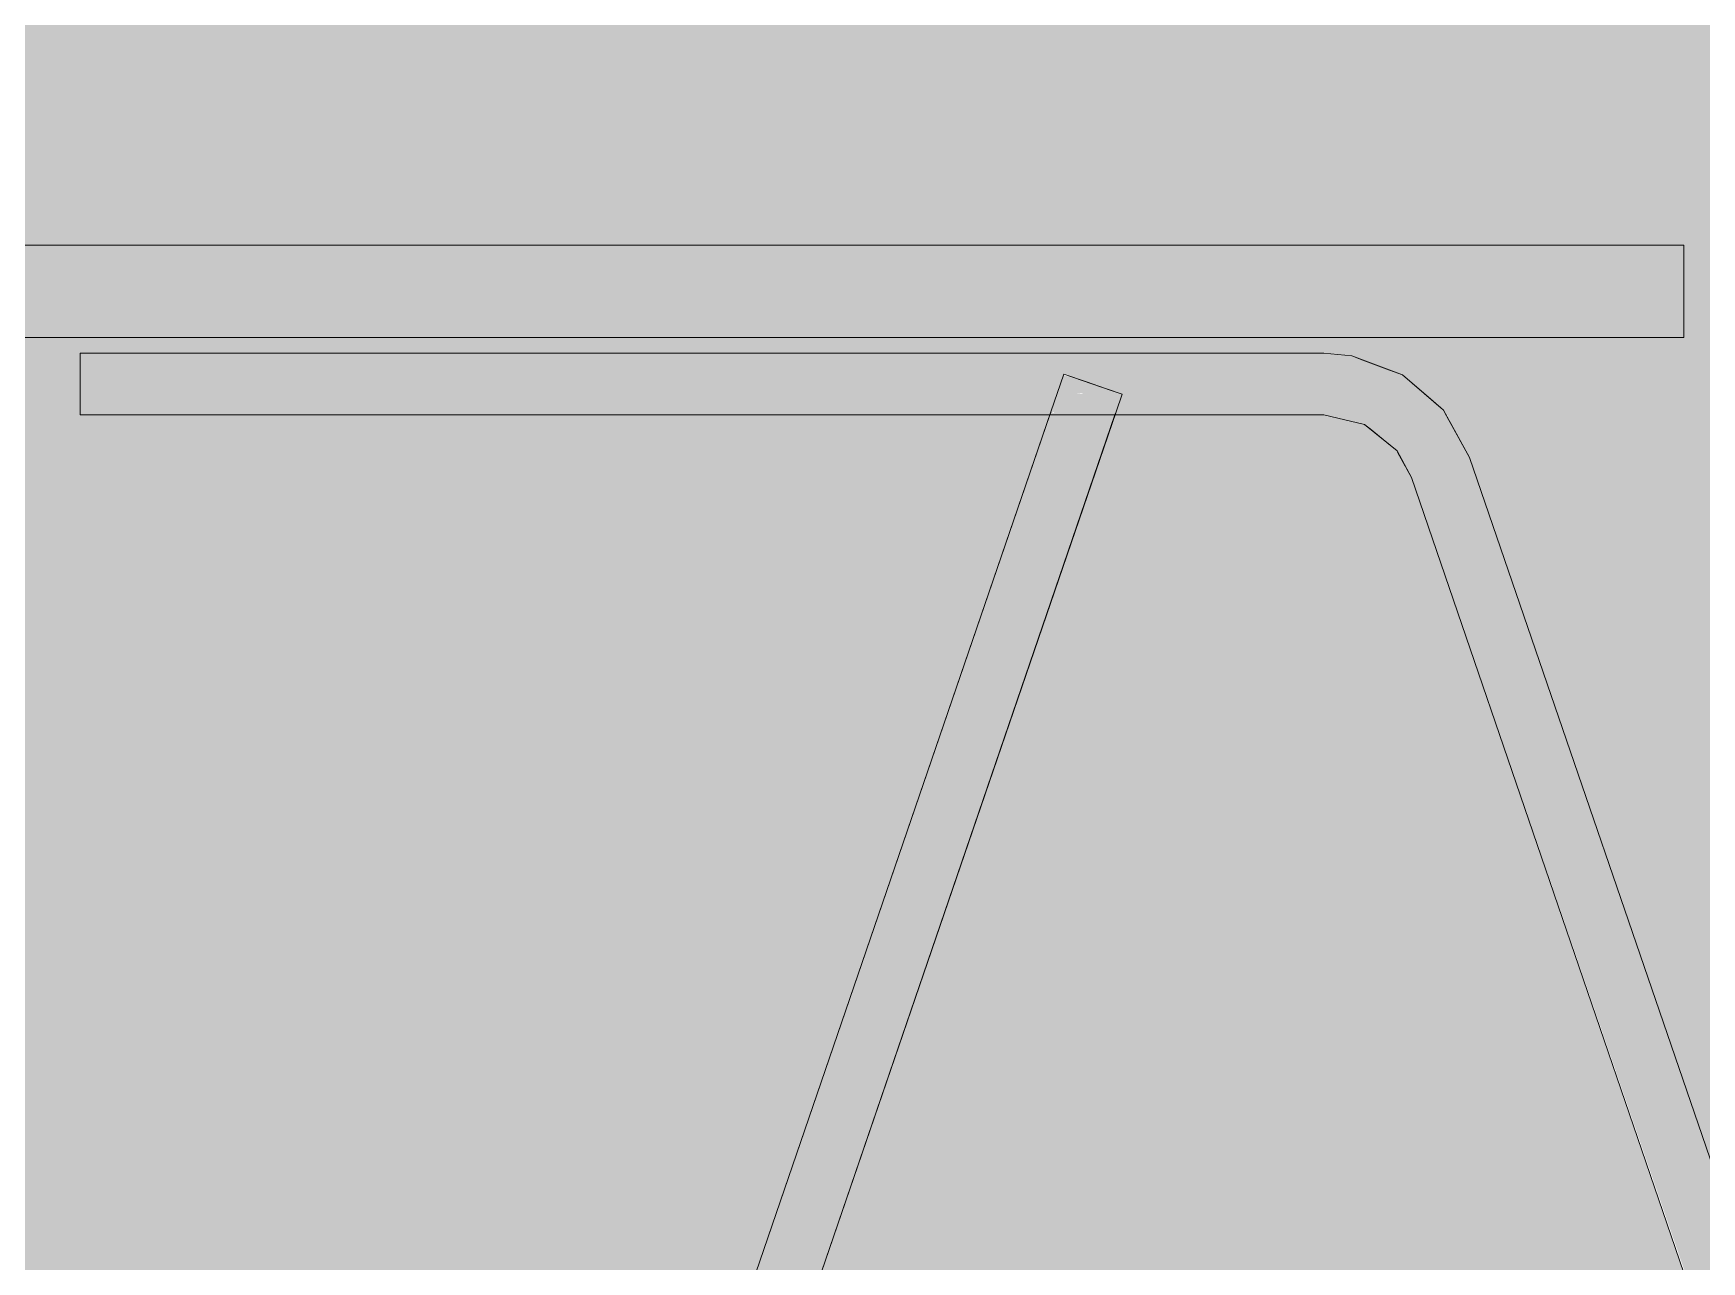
# Model space of a CAD drawing. Header units: millimetres. Extents: x 63432 to 177405, y -1987 to 27578.
# Drawn here: x 163684.3 to 164028.2, y 8864.9 to 9118.1 of the extents above; entities that cross this region are included whole.
import ezdxf

# ---------------------------------------------------------------- set-up
doc = ezdxf.new("R2010")
doc.units = ezdxf.units.MM
doc.layers.add('A-WALL-PATT', color=7, linetype='Continuous', lineweight=9)
for name, color, linetype, lineweight, true_color in [('I-FURN-16', 7, 'Continuous', 9, 0xd1b79e), ('I-FURN-19', 7, 'Continuous', 9, 0x242424), ('I-FURN-20', 7, 'Continuous', 9, 0x3a3a3a), ('I-FURN-21', 7, 'Continuous', 9, 0x666666), ('I-FURN-26', 7, 'Continuous', 9, 0x2d2d2d), ('I-FURN-30', 7, 'Continuous', 9, 0x4c4c4c), ('I-FURN-50', 7, 'Continuous', 9, 0xd6b594), ('I-FURN-6', 7, 'Continuous', 9, 0xc0c0c0), ('I-FURN-61', 7, 'Continuous', 9, 0xcabbac), ('I-FURN-62', 7, 'Continuous', 9, 0x8b8b8b)]:
    doc.layers.add(name, color=color, linetype=linetype, lineweight=lineweight, true_color=true_color)
doc.layers.add('I-FURN-17', color=7, linetype='Continuous', lineweight=9, true_color=0x111111, transparency=0.7)
doc.layers.add('I-FURN-18', color=7, linetype='Continuous', lineweight=9, true_color=0xe2b180, transparency=0.7)

# ---------------------------------------------------------------- blocks, each defined once
blk = doc.blocks.new('Chair - Tablet Arm - Chair - Tablet Arm-26234702-Развертка 3_12-6')
at = {"layer": 'I-FURN-17'}
for points in [[(-80461.72, 9039.44), (-80261.77, 9039.44), (-80258.89, 9047.84), (-80246.88, 9043.73), (-80248.35, 9039.44), (-80205.26, 9039.44), (-80205.26, 9052.14), (-80461.72, 9052.14), (-80461.72, 9040.06)], [(-80187.24, 9026.56), (-80175.23, 9030.68), (-80179.9, 9039.45), (-80186.81, 9046.22), (-80195.57, 9050.62), (-80205.26, 9052.14), (-80205.26, 9039.44), (-80194.19, 9035.89), (-80187.39, 9026.77)], [(-80259.25, 9039.44), (-80248.35, 9039.44), (-80248.17, 9039.96), (-80249.14, 9040.06), (-80249.14, 9041.52), (-80250.15, 9041.52), (-80249.41, 9043.73), (-80251.55, 9043.93), (-80251.55, 9044.37), (-80251.83, 9044.5), (-80251.55, 9045.33), (-80254.22, 9046.24), (-80255.09, 9043.73), (-80256.63, 9043.73), (-80256.63, 9041.83), (-80258.44, 9041.83), (-80258.57, 9041.46), (-80260.42, 9041.45), (-80260.95, 9039.93), (-80261.6, 9039.93), (-80261.77, 9039.44), (-80259.27, 9039.44)]]:
    blk.add_hatch(color=256, dxfattribs=at).paths.add_polyline_path(points)
h = blk.add_hatch(color=256, dxfattribs=at)
h.paths.add_polyline_path([(-80248.35, 9039.44), (-80248.35, 9039.44), (-80246.88, 9043.73), (-80251.55, 9045.33), (-80251.87, 9044.37), (-80251.55, 9044.37), (-80251.55, 9043.73), (-80249.41, 9043.73), (-80250.15, 9041.52), (-80249.14, 9041.52), (-80249.14, 9040.06), (-80248.17, 9039.96)])
h.paths.add_polyline_path([(-80261.6, 9039.93), (-80260.89, 9040.06), (-80260.42, 9041.45), (-80258.57, 9041.46), (-80258.29, 9041.83), (-80256.63, 9041.83), (-80256.63, 9043.73), (-80255.02, 9043.93), (-80254.22, 9046.24), (-80258.96, 9047.64), (-80261.56, 9040.06)])
h = blk.add_hatch(color=256, dxfattribs=at)
h.paths.add_polyline_path([(-80463.87, 8450), (-80461.86, 8450), (-80328.43, 8839.5), (-80330.32, 8839.5), (-80463.6, 8450.79)])
h.paths.add_polyline_path([(-80323.25, 8834.68), (-80318.46, 8835.09), (-80318.02, 8837.44), (-80318.31, 8839.5), (-80327.23, 8839.5), (-80326.93, 8838.18), (-80325.95, 8837.04), (-80323.27, 8834.7)])
h.paths.add_polyline_path([(-80312.54, 8852.2), (-80248.35, 9039.44), (-80261.77, 9039.44), (-80325.97, 8852.2), (-80312.73, 8852.2)])
h = blk.add_hatch(color=256, dxfattribs=at)
h.paths.add_polyline_path([(-79978.14, 8450), (-79976.13, 8450), (-80105.42, 8826.8), (-80107.36, 8826.8), (-80105.27, 8820.43), (-80102.3, 8812.13), (-79978.37, 8450.67)])
h.paths.add_polyline_path([(-80115.98, 8832.45), (-80112.16, 8836.17), (-80112.04, 8837.11), (-80112.19, 8838.41), (-80113.12, 8839.5), (-80120.4, 8839.5), (-80121.07, 8837.61), (-80121.21, 8835.21), (-80120.58, 8832.79), (-80119.64, 8832.66), (-80116.91, 8832.5)])
h.paths.add_polyline_path([(-80114.5, 8852.2), (-80114.03, 8852.2), (-80175.23, 9030.68), (-80187.24, 9026.56), (-80127.2, 8852.2), (-80114.7, 8852.2)])
at = {"layer": 'I-FURN-18'}
for points in [[(-80256.63, 9055.4), (-80156.5, 9055.4), (-80156.5, 9074.45), (-80663.38, 9074.45), (-80663.38, 9055.4), (-80257.71, 9055.4)], [(-80156.5, 9055.4), (-80131.1, 9055.4), (-80131.1, 9074.45), (-80156.5, 9074.45), (-80156.5, 9070.66)]]:
    blk.add_hatch(color=256, dxfattribs=at).paths.add_polyline_path(points)
at = {"layer": 'I-FURN-16'}
for p, q in [((-80663.38, 9074.45), (-80156.5, 9074.45)), ((-80156.5, 9074.45), (-80134.5, 9074.45)), ((-80134.5, 9074.45), (-80131.1, 9074.45)), ((-80131.1, 9055.4), (-80131.1, 9074.45)), ((-80156.5, 9055.4), (-80663.38, 9055.4)), ((-80131.1, 9055.4), (-80156.5, 9055.4))]:
    blk.add_line(p, q, dxfattribs=at)
at = {"layer": 'I-FURN-19'}
for p, q in [((-80249.14, 9044.5), (-80258.89, 9047.84)), ((-80247.52, 9043.95), (-80249.14, 9044.5)), ((-80246.88, 9043.73), (-80247.47, 9043.93))]:
    blk.add_line(p, q, dxfattribs=at)
at = {"layer": 'I-FURN-20'}
for p, q in [((-80254.22, 9046.24), (-80251.55, 9045.33)), ((-80261.6, 9039.93), (-80261.77, 9039.44)), ((-80261.77, 9039.44), (-80261.12, 9039.44)), ((-80249, 9039.44), (-80248.35, 9039.44)), ((-80248.35, 9039.44), (-80248.17, 9039.96))]:
    blk.add_line(p, q, dxfattribs=at)
at = {"layer": 'I-FURN-21'}
for p, q in [((-80205.26, 9052.14), (-80461.72, 9052.14)), ((-80461.72, 9044.37), (-80461.72, 9052.14)), ((-80191.75, 9048.7), (-80197.81, 9050.97)), ((-80183.3, 9042.73), (-80188.14, 9046.89)), ((-80461.72, 9041.83), (-80461.72, 9044.37)), ((-80461.72, 9039.44), (-80461.72, 9041.83)), ((-80461.72, 9039.44), (-80261.77, 9039.44)), ((-80261.77, 9039.44), (-80325.97, 8852.2)), ((-80312.54, 8852.2), (-80248.35, 9039.44)), ((-80248.35, 9039.44), (-80205.26, 9039.44)), ((-80205.26, 9039.44), (-80196.88, 9037.49)), ((-80175.23, 9030.68), (-80180.33, 9039.87)), ((-80196.88, 9037.49), (-80195.37, 9036.27)), ((-80193.08, 9034.4), (-80190.2, 9032.06)), ((-80190.07, 9031.8), (-80188.49, 9028.88)), ((-80114.03, 8852.2), (-80175.23, 9030.68)), ((-80188.25, 9028.43), (-80187.24, 9026.56)), ((-80187.24, 9026.56), (-80127.46, 8852.2))]:
    blk.add_line(p, q, dxfattribs=at)
at = {"layer": 'I-FURN-26'}
for p, q in [((-80258.89, 9047.84), (-80261.56, 9040.06)), ((-80258.89, 9047.84), (-80254.22, 9046.24)), ((-80251.55, 9045.33), (-80247.52, 9043.95)), ((-80248.13, 9040.06), (-80246.88, 9043.73)), ((-80247.47, 9043.93), (-80246.88, 9043.73)), ((-80261.11, 9039.44), (-80259.27, 9039.44)), ((-80259.25, 9039.44), (-80256.58, 9039.44)), ((-80256.48, 9039.44), (-80253.58, 9039.44)), ((-80253.52, 9039.44), (-80250.89, 9039.44)), ((-80250.86, 9039.44), (-80249.04, 9039.44))]:
    blk.add_line(p, q, dxfattribs=at)
at = {"layer": 'I-FURN-30'}
for p, q in [((-80461.72, 9052.14), (-80461.72, 9049.74)), ((-80461.72, 9049.74), (-80461.72, 9047.2)), ((-80461.72, 9047.2), (-80461.72, 9044.37)), ((-80461.72, 9044.37), (-80461.72, 9041.83)), ((-80461.72, 9041.83), (-80461.72, 9040.06)), ((-80461.72, 9040.06), (-80461.72, 9039.44))]:
    blk.add_line(p, q, dxfattribs=at)
at = {"layer": 'I-FURN-50'}
for p, q in [((-80442.11, 9074.45), (-80484.35, 9074.45)), ((-80433.55, 9074.45), (-80442.11, 9074.45)), ((-80431.98, 9074.45), (-80433.55, 9074.45)), ((-80345.79, 9074.45), (-80431.98, 9074.45)), ((-80306.55, 9074.45), (-80345.79, 9074.45)), ((-80181.9, 9074.45), (-80306.55, 9074.45)), ((-80145.98, 9074.45), (-80181.9, 9074.45)), ((-80132.08, 9074.45), (-80145.98, 9074.45)), ((-80131.1, 9074.45), (-80132.08, 9074.45)), ((-80484.35, 9055.4), (-80456.12, 9055.4)), ((-80456.12, 9055.4), (-80442.11, 9055.4)), ((-80442.11, 9055.4), (-80433.55, 9055.4)), ((-80433.55, 9055.4), (-80409.29, 9055.4)), ((-80409.29, 9055.4), (-80306.55, 9055.4)), ((-80306.55, 9055.4), (-80181.9, 9055.4)), ((-80181.9, 9055.4), (-80132.08, 9055.4)), ((-80132.08, 9055.4), (-80131.1, 9055.4))]:
    blk.add_line(p, q, dxfattribs=at)
at = {"layer": 'I-FURN-6'}
blk.add_line((-80195.37, 9036.27), (-80193.08, 9034.4), dxfattribs=at)
at = {"layer": 'I-FURN-6', "flags": 128}
for points in [[(-80197.81, 9050.97), (-80199.53, 9051.61), (-80205.26, 9052.14)], [(-80188.14, 9046.89), (-80189.08, 9047.71), (-80191.75, 9048.7)], [(-80180.33, 9039.87), (-80180.64, 9040.43), (-80183.3, 9042.73)]]:
    blk.add_lwpolyline(points, dxfattribs=at)
blk = doc.blocks.new('Chair - Tablet Arm - Chair - Tablet Arm-V80-Развертка 3_12-6')
at = {"layer": 'I-FURN-16'}
for p, q in [((-80456.12, 9074.45), (-80474.44, 9074.45)), ((-80442.11, 9074.45), (-80456.12, 9074.45)), ((-80433.55, 9074.45), (-80442.11, 9074.45)), ((-80396.35, 9074.45), (-80433.55, 9074.45)), ((-80326.41, 9074.45), (-80396.35, 9074.45)), ((-80306.55, 9074.45), (-80326.41, 9074.45)), ((-80181.9, 9074.45), (-80306.55, 9074.45)), ((-80132.08, 9074.45), (-80181.9, 9074.45)), ((-80131.1, 9074.45), (-80132.08, 9074.45)), ((-80484.35, 9055.4), (-80437.41, 9055.4)), ((-80437.41, 9055.4), (-80433.55, 9055.4)), ((-80433.55, 9055.4), (-80419.7, 9055.4)), ((-80419.7, 9055.4), (-80396.35, 9055.4)), ((-80396.35, 9055.4), (-80364.2, 9055.4)), ((-80364.2, 9055.4), (-80345.79, 9055.4)), ((-80345.79, 9055.4), (-80306.55, 9055.4)), ((-80306.55, 9055.4), (-80181.9, 9055.4)), ((-80181.9, 9055.4), (-80145.98, 9055.4)), ((-80145.98, 9055.4), (-80134.97, 9055.4)), ((-80134.97, 9055.4), (-80131.1, 9055.4))]:
    blk.add_line(p, q, dxfattribs=at)
at = {"layer": 'I-FURN-20'}
for p, q in [((-80254.22, 9046.24), (-80258.89, 9047.84)), ((-80249.14, 9044.5), (-80254.22, 9046.24)), ((-80247.52, 9043.95), (-80249.14, 9044.5)), ((-80246.88, 9043.73), (-80247.47, 9043.93))]:
    blk.add_line(p, q, dxfattribs=at)
at = {"layer": 'I-FURN-21'}
for p, q in [((-80461.72, 9052.14), (-80461.72, 9039.44)), ((-80254.22, 9046.24), (-80251.55, 9045.33)), ((-80261.6, 9039.93), (-80261.77, 9039.44)), ((-80261.77, 9039.44), (-80261.12, 9039.44)), ((-80249, 9039.44), (-80248.35, 9039.44)), ((-80248.35, 9039.44), (-80248.17, 9039.96))]:
    blk.add_line(p, q, dxfattribs=at)
at = {"layer": 'I-FURN-30'}
for p, q in [((-80258.89, 9047.84), (-80261.56, 9040.06)), ((-80258.89, 9047.84), (-80254.22, 9046.24)), ((-80251.55, 9045.33), (-80247.52, 9043.95)), ((-80248.13, 9040.06), (-80246.88, 9043.73)), ((-80247.47, 9043.93), (-80246.88, 9043.73)), ((-80261.11, 9039.44), (-80259.27, 9039.44)), ((-80259.25, 9039.44), (-80256.58, 9039.44)), ((-80256.48, 9039.44), (-80253.58, 9039.44)), ((-80253.52, 9039.44), (-80250.89, 9039.44)), ((-80250.86, 9039.44), (-80249.04, 9039.44))]:
    blk.add_line(p, q, dxfattribs=at)
at = {"layer": 'I-FURN-6'}
blk.add_line((-80195.37, 9036.27), (-80193.08, 9034.4), dxfattribs=at)
at = {"layer": 'I-FURN-6', "flags": 128}
for points in [[(-80197.81, 9050.97), (-80199.53, 9051.61), (-80205.26, 9052.14)], [(-80188.14, 9046.89), (-80189.08, 9047.71), (-80191.75, 9048.7)], [(-80180.33, 9039.87), (-80180.64, 9040.43), (-80183.3, 9042.73)]]:
    blk.add_lwpolyline(points, dxfattribs=at)
at = {"layer": 'I-FURN-61'}
for p, q in [((-80663.38, 9074.45), (-80156.5, 9074.45)), ((-80156.5, 9074.45), (-80131.1, 9074.45)), ((-80131.1, 9055.4), (-80131.1, 9074.45)), ((-80156.5, 9055.4), (-80663.38, 9055.4)), ((-80131.1, 9055.4), (-80156.5, 9055.4))]:
    blk.add_line(p, q, dxfattribs=at)
at = {"layer": 'I-FURN-62'}
for p, q in [((-80205.26, 9052.14), (-80461.72, 9052.14)), ((-80461.72, 9039.44), (-80461.72, 9052.14)), ((-80195.05, 9049.94), (-80197.81, 9050.97)), ((-80191.75, 9048.7), (-80194.82, 9049.85)), ((-80183.3, 9042.73), (-80188.14, 9046.89)), ((-80461.72, 9039.44), (-80261.77, 9039.44)), ((-80261.77, 9039.44), (-80325.97, 8852.2)), ((-80312.54, 8852.2), (-80248.35, 9039.44)), ((-80248.35, 9039.44), (-80205.26, 9039.44)), ((-80175.23, 9030.68), (-80180.33, 9039.87)), ((-80193.08, 9034.4), (-80190.2, 9032.06)), ((-80190.07, 9031.8), (-80188.49, 9028.88)), ((-80114.03, 8852.2), (-80175.23, 9030.68)), ((-80188.25, 9028.43), (-80187.24, 9026.56)), ((-80187.24, 9026.56), (-80127.46, 8852.2))]:
    blk.add_line(p, q, dxfattribs=at)
at = {"layer": 'I-FURN-62', "flags": 128}
blk.add_lwpolyline([(-80205.26, 9039.44), (-80196.88, 9037.49), (-80195.37, 9036.27)], dxfattribs=at)
blk = doc.blocks.new('Chair - Tablet Arm - Chair - Tablet Arm-V87-Развертка 3_12-6')
at = {"layer": 'I-FURN-21'}
for p, q in [((-80247.52, 9043.95), (-80258.89, 9047.84)), ((-80246.88, 9043.73), (-80247.47, 9043.93))]:
    blk.add_line(p, q, dxfattribs=at)
at = {"layer": 'I-FURN-6'}
for p, q in [((-80663.38, 9074.45), (-80156.5, 9074.45)), ((-80156.5, 9074.45), (-80131.1, 9074.45)), ((-80131.1, 9055.4), (-80131.1, 9074.45)), ((-80156.5, 9055.4), (-80663.38, 9055.4)), ((-80131.1, 9055.4), (-80156.5, 9055.4)), ((-80205.26, 9052.14), (-80461.72, 9052.14)), ((-80461.72, 9039.44), (-80461.72, 9052.14)), ((-80254.22, 9046.24), (-80251.55, 9045.33)), ((-80261.56, 9040.06), (-80468.26, 8437.19)), ((-80461.72, 9039.44), (-80261.11, 9039.44)), ((-80318.65, 8834.37), (-80248.13, 9040.06)), ((-80249.04, 9039.44), (-80205.26, 9039.44)), ((-79971.69, 8437.05), (-80175.23, 9030.68)), ((-80187.24, 9026.56), (-80120.58, 8832.14))]:
    blk.add_line(p, q, dxfattribs=at)
at = {"layer": 'I-FURN-6', "flags": 128}
for points in [[(-80175.23, 9030.68), (-80180.64, 9040.43), (-80189.08, 9047.71), (-80199.53, 9051.61), (-80205.26, 9052.14)], [(-80205.26, 9039.44), (-80196.88, 9037.49), (-80190.2, 9032.06), (-80187.24, 9026.56)]]:
    blk.add_lwpolyline(points, dxfattribs=at)
at = {"layer": 'I-FURN-61'}
for p, q in [((-80433.55, 9074.45), (-80474.44, 9074.45)), ((-80364.2, 9074.45), (-80433.55, 9074.45)), ((-80306.55, 9074.45), (-80364.2, 9074.45)), ((-80181.9, 9074.45), (-80306.55, 9074.45)), ((-80132.08, 9074.45), (-80181.9, 9074.45)), ((-80131.1, 9074.45), (-80132.08, 9074.45)), ((-80484.35, 9055.4), (-80464.91, 9055.4)), ((-80464.91, 9055.4), (-80433.55, 9055.4)), ((-80433.55, 9055.4), (-80409.29, 9055.4)), ((-80409.29, 9055.4), (-80306.55, 9055.4)), ((-80306.55, 9055.4), (-80181.9, 9055.4)), ((-80181.9, 9055.4), (-80131.1, 9055.4))]:
    blk.add_line(p, q, dxfattribs=at)
at = {"layer": 'I-FURN-62'}
for p, q in [((-80461.72, 9052.14), (-80461.72, 9039.44)), ((-80258.89, 9047.84), (-80261.56, 9040.06)), ((-80258.89, 9047.84), (-80254.22, 9046.24)), ((-80251.55, 9045.33), (-80247.52, 9043.95)), ((-80248.13, 9040.06), (-80246.88, 9043.73)), ((-80247.47, 9043.93), (-80246.88, 9043.73)), ((-80261.11, 9039.44), (-80259.27, 9039.44)), ((-80259.25, 9039.44), (-80256.58, 9039.44)), ((-80256.48, 9039.44), (-80253.58, 9039.44)), ((-80253.52, 9039.44), (-80250.89, 9039.44)), ((-80250.86, 9039.44), (-80249.04, 9039.44))]:
    blk.add_line(p, q, dxfattribs=at)

msp = doc.modelspace()

# ---------------------------------------------------------------- hatches: boundary and pattern name
at = {"layer": 'A-WALL-PATT'}
h = msp.add_hatch(color=256, dxfattribs=at)
h.paths.add_polyline_path([(160606.62, 8450), (161691.75, 8450), (161825.3, 8839.5), (161732.42, 8839.5), (161732.42, 8852.2), (161829.65, 8852.2), (161893.84, 9039.44), (161693.89, 9039.44), (161693.89, 9052.14), (161950.36, 9052.14), (161960.05, 9050.62), (161968.81, 9046.22), (161975.82, 9039.36), (161980.94, 9029.08), (162041.59, 8852.2), (162075.32, 8852.2), (162075.32, 8840.4), (162077.83, 8840.7), (162088.49, 8844.86), (162096.15, 8849.9), (162103.52, 8857.9), (162108.39, 8866.34), (162111.35, 8876.23), (162126.46, 8961.89), (162120.2, 8962.99), (162158.25, 9178.77), (162164.45, 9177.38), (162151.27, 9102.62), (162163.78, 9100.42), (162123.24, 8871.96), (162120.05, 8861.31), (162113.42, 8849.82), (162103.51, 8839.64), (162093.23, 8832.88), (162080.76, 8828.34), (162067.58, 8826.8), (162050.29, 8826.8), (162179.65, 8450), (162691.75, 8450), (162825.3, 8839.5), (162732.42, 8839.5), (162732.42, 8852.2), (162829.65, 8852.2), (162893.84, 9039.44), (162693.89, 9039.44), (162693.89, 9052.14), (162950.36, 9052.14), (162960.05, 9050.62), (162968.81, 9046.22), (162975.82, 9039.36), (162980.94, 9029.08), (163041.59, 8852.2), (163075.32, 8852.2), (163075.32, 8840.4), (163077.83, 8840.7), (163088.49, 8844.86), (163096.15, 8849.9), (163103.52, 8857.9), (163108.39, 8866.34), (163111.35, 8876.23), (163126.46, 8961.89), (163120.2, 8962.99), (163158.25, 9178.77), (163164.45, 9177.38), (163151.27, 9102.62), (163163.78, 9100.42), (163123.24, 8871.96), (163120.05, 8861.31), (163113.42, 8849.82), (163103.52, 8839.65), (163093.23, 8832.88), (163080.76, 8828.34), (163067.25, 8826.8), (163050.29, 8826.8), (163179.65, 8450), (163691.75, 8450), (163825.3, 8839.5), (163732.42, 8839.5), (163732.42, 8852.2), (163829.65, 8852.2), (163893.84, 9039.44), (163693.89, 9039.44), (163693.89, 9052.14), (163950.36, 9052.14), (163960.05, 9050.62), (163968.81, 9046.22), (163975.82, 9039.36), (163980.94, 9029.08), (164041.59, 8852.2), (164075.32, 8852.2), (164075.32, 8840.4), (164077.83, 8840.7), (164088.49, 8844.86), (164096.15, 8849.9), (164103.52, 8857.9), (164108.39, 8866.34), (164111.35, 8876.23), (164126.46, 8961.89), (164120.2, 8962.99), (164158.25, 9178.77), (164164.45, 9177.38), (164151.27, 9102.62), (164163.78, 9100.42), (164123.24, 8871.96), (164120.05, 8861.31), (164113.42, 8849.82), (164103.51, 8839.64), (164093.23, 8832.88), (164080.76, 8828.34), (164067.58, 8826.8), (164050.29, 8826.8), (164179.65, 8450), (164234.62, 8450), (164234.62, 13150), (160606.62, 13150), (160606.62, 9070.66)])
h.paths.add_polyline_path([(161707.19, 8450), (162164.05, 8450), (162034.71, 8826.8), (161836.27, 8826.54), (161831.65, 8813.23), (161830.86, 8810.7), (161717.28, 8479.45)])
h.paths.add_polyline_path([(162928.8, 8450), (163164.05, 8450), (163034.71, 8826.8), (162836.27, 8826.54), (162831.65, 8813.23), (162830.86, 8810.7), (162707.19, 8450), (162859.58, 8450)])
h.paths.add_polyline_path([(164164.05, 8450), (164034.71, 8826.8), (163836.27, 8826.54), (163831.65, 8813.23), (163830.86, 8810.7), (163707.19, 8450), (164140.18, 8450)])
h.paths.add_polyline_path([(161959.7, 8852.2), (162028.16, 8852.2), (161968.23, 9026.77), (161961.43, 9035.89), (161950.36, 9039.44), (161907.27, 9039.44), (161843.08, 8852.2), (161925.09, 8852.2)])
h.paths.add_polyline_path([(163999.12, 8852.2), (164028.16, 8852.2), (163968.23, 9026.77), (163961.43, 9035.89), (163950.36, 9039.44), (163907.27, 9039.44), (163843.08, 8852.2), (163967.13, 8852.2)])
h.paths.add_polyline_path([(163019.77, 8852.2), (163028.16, 8852.2), (162968.23, 9026.77), (162961.43, 9035.89), (162950.36, 9039.44), (162907.27, 9039.44), (162843.08, 8852.2), (163013.98, 8852.2)])
h.paths.add_polyline_path([(162898.99, 9055.4), (162441.44, 9055.4), (162441.44, 9074.45), (163024.52, 9074.45), (163024.52, 9055.4), (162901.4, 9055.4)])
h.paths.add_polyline_path([(161717.42, 9055.4), (161441.44, 9055.4), (161441.44, 9074.45), (162024.52, 9074.45), (162024.52, 9055.4), (161752.03, 9055.4)])
h.paths.add_polyline_path([(164004.01, 9055.4), (163441.44, 9055.4), (163441.44, 9074.45), (164024.52, 9074.45), (164024.52, 9055.4), (164005.47, 9055.4)])

# ---------------------------------------------------------------- block references
at = {"layer": 'I-FURN-16'}
msp.add_blockref('Chair - Tablet Arm - Chair - Tablet Arm-26234702-Развертка 3_12-6', (244155.62, 0), dxfattribs=at)
at = {"layer": 'I-FURN-6'}
msp.add_blockref('Chair - Tablet Arm - Chair - Tablet Arm-V87-Развертка 3_12-6', (244155.62, 0), dxfattribs=at)
at = {"layer": 'I-FURN-61'}
msp.add_blockref('Chair - Tablet Arm - Chair - Tablet Arm-V80-Развертка 3_12-6', (244155.62, 0), dxfattribs=at)

doc.saveas('drawing.dxf')
